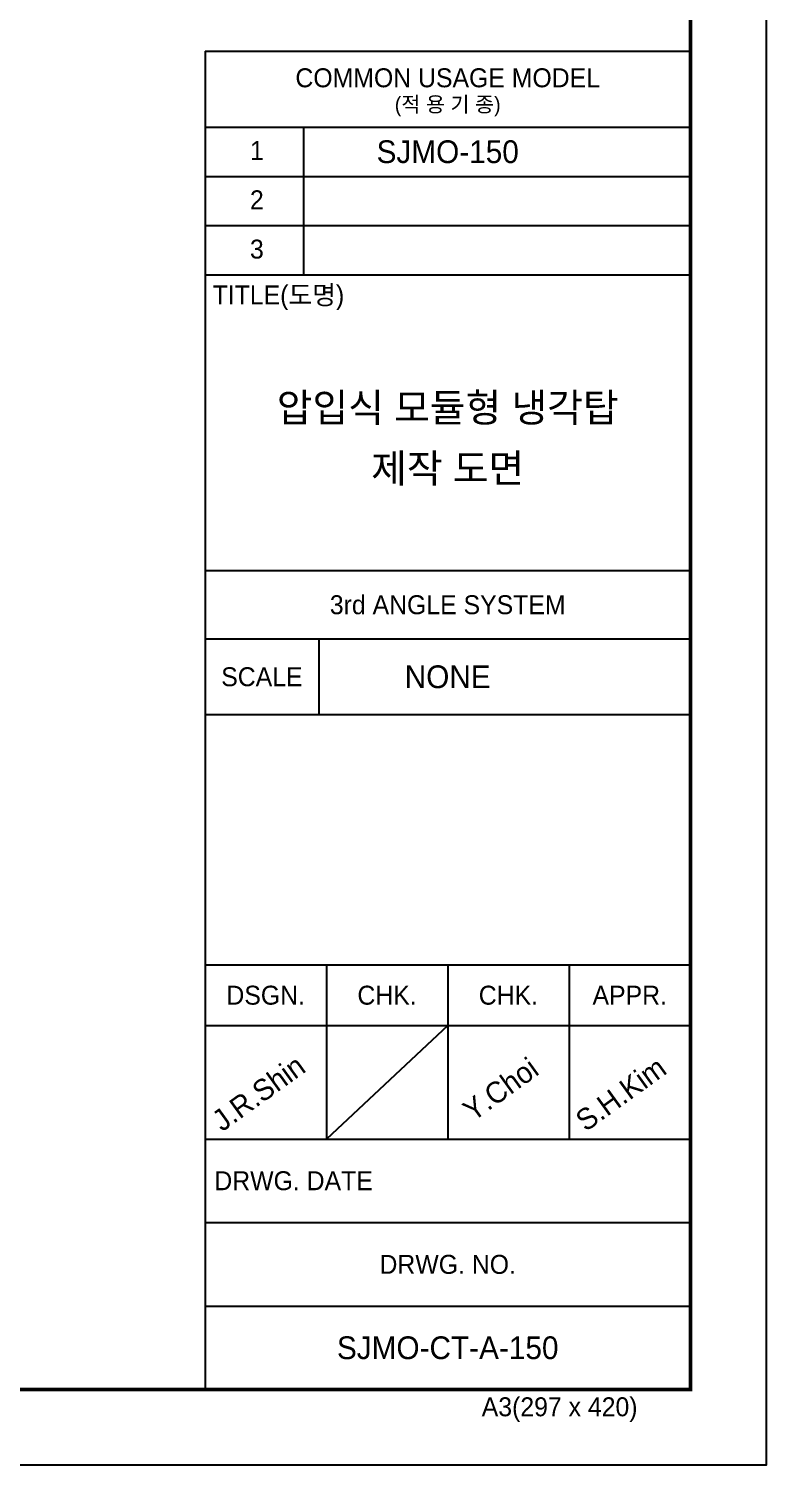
# Model space of a CAD drawing. Header units: millimetres. Extents: x -17070 to 42149, y -291348 to 30242.
# Drawn here: x 35340 to 42149, y 9447 to 22713 of the extents above; entities that cross this region are included whole.
import ezdxf
from ezdxf.enums import TextEntityAlignment as Align

# ---------------------------------------------------------------- set-up
doc = ezdxf.new("R2010")
doc.units = ezdxf.units.MM
doc.layers.add('냉각탑_form', color=1, linetype='Continuous')
doc.layers.add('냉각탑_text', color=3, linetype='Continuous')
doc.styles.add('돋움', font='Dotum.ttf')

msp = doc.modelspace()

# ---------------------------------------------------------------- linework, layer by layer
at = {"layer": 'Defpoints'}
msp.add_lwpolyline([(12741.4, 30242.4), (42148.6, 30242.4), (42148.6, 9447.3), (12741.4, 9447.3)], close=True, dxfattribs=at)
at = {"layer": '냉각탑_form'}
for p, q in [((36967.4, 22505.5), (36967.4, 10147.5)), ((36967.4, 22505.5), (41448.5, 22505.5)), ((36967.4, 21805.3), (41448.5, 21805.3)), ((37877.6, 21805.3), (37877.6, 20440)), ((36967.4, 21350.2), (41448.5, 21350.2)), ((36967.4, 20895.1), (41448.5, 20895.1)), ((36967.4, 20440), (41448.5, 20440)), ((36967.4, 17709.3), (41448.5, 17709.3)), ((36967.4, 17079.2), (41448.5, 17079.2)), ((38017.6, 17079.2), (38017.6, 16379)), ((36967.4, 16379), (41448.5, 16379)), ((36967.4, 14068.4), (41448.5, 14068.4)), ((38087.7, 14068.4), (38087.7, 12458)), ((39207.9, 14068.4), (39207.9, 12458)), ((40328.2, 14068.4), (40328.2, 12458)), ((36967.4, 13508.3), (41448.5, 13508.3)), ((39207.9, 13508.3), (38087.7, 12458)), ((36967.4, 12458), (41448.5, 12458)), ((36967.4, 11687.8), (41448.5, 11687.8)), ((36967.4, 10917.7), (41448.5, 10917.7))]:
    msp.add_line(p, q, dxfattribs=at)
at = {"layer": '냉각탑_form', "const_width": 35}
msp.add_lwpolyline([(13441.6, 29542.2), (13441.6, 10147.5), (41448.5, 10147.5), (41448.5, 29542.2)], close=True, dxfattribs=at)

# ---------------------------------------------------------------- texts
at = {"layer": '냉각탑_form', "style": '돋움'}
for s, height, p in [('COMMON USAGE MODEL', 175.043, (39207.9, 22260.4)), ('(적 용 기 종)', 140.03, (39207.9, 22015.4)), ('3rd ANGLE SYSTEM', 175.043, (39207.9, 17394.2)), ('SCALE', 175.04, (37492.5, 16729.1)), ('DSGN.', 175.04, (37527.5, 13788.4)), ('CHK.', 175.04, (38647.8, 13788.4)), ('CHK.', 175.04, (39768.1, 13788.4)), ('APPR.', 175.04, (40888.3, 13788.4)), ('DRWG. NO.', 175.04, (39207.9, 11302.7))]:
    msp.add_text(s, height=height, dxfattribs=at).set_placement(p, align=Align.MIDDLE_CENTER)
for s, height, p in [('1', 175, (37382.5, 21501.2)), ('2', 175, (37382.5, 21046.1)), ('3', 175, (37382.5, 20591)), ('TITLE(도명)', 175.04, (37037.7, 20167.2)), ('DRWG. DATE', 175.04, (37053.6, 11987.4)), ('A3(297 x 420)', 175.043, (39522, 9899.8))]:
    msp.add_text(s, height=height, dxfattribs=at).set_placement(p)
at = {"layer": '냉각탑_text', "style": '돋움'}
for s, height, p in [('SJMO-150', 210.05, (39207.9, 21577.8)), ('압입식 모듈형 냉각탑', 262.5, (39207.9, 19214.3)), ('제작 도면', 262.5, (39207.9, 18654.3)), ('NONE', 210.05, (39207.9, 16729.1)), ('SJMO-CT-A-150', 210.051, (39207.9, 10532.6))]:
    msp.add_text(s, height=height, dxfattribs=at).set_placement(p, align=Align.MIDDLE_CENTER)
for s, p in [('J.R.Shin', (37125.7, 12522.2)), ('Y.Choi', (39441, 12615.6)), ('S.H.Kim', (40482.2, 12522.2))]:
    msp.add_text(s, height=196.05, rotation=35.81856, dxfattribs=at).set_placement(p)

doc.saveas('drawing.dxf')
